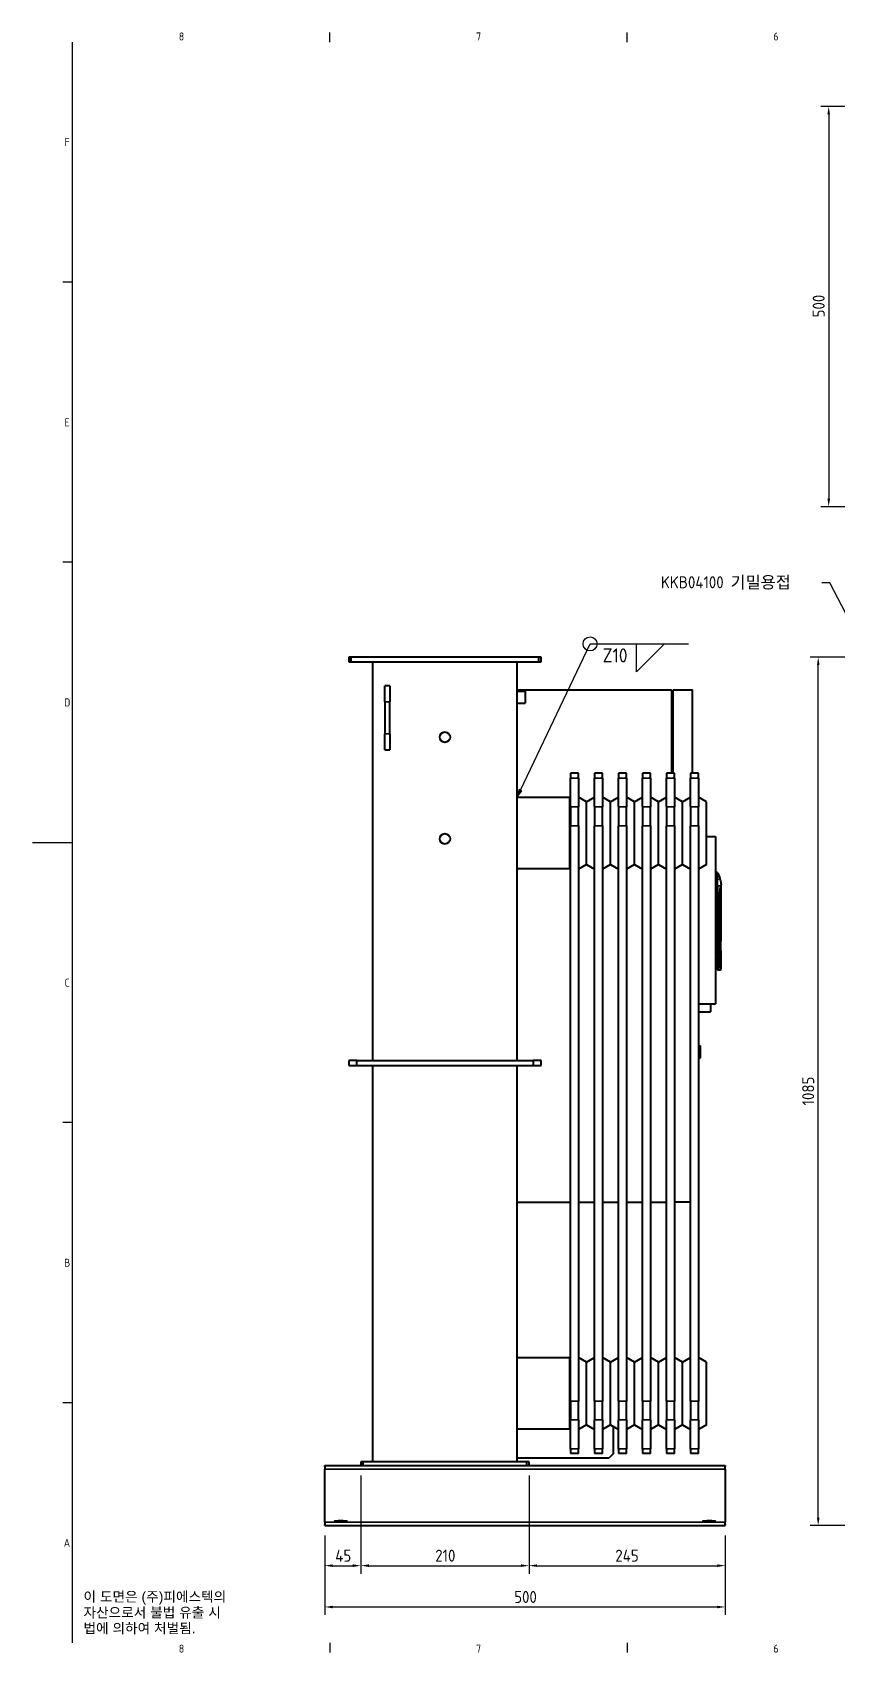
# Model space of a CAD drawing. Header units: millimetres. Extents: x 0 to 2970, y 0 to 2100.
# Drawn here: x 0 to 1007, y 38 to 2062 of the extents above; entities that cross this region are included whole.
import ezdxf

# ---------------------------------------------------------------- set-up
doc = ezdxf.new("R2010")
doc.units = ezdxf.units.MM
doc.header["$LTSCALE"] = 5
doc.layers.get('0').update_dxf_attribs({"color": 3, "lineweight": 25})
for name, color, linetype, lineweight in [('가시적인 것(ISO)', 3, 'Continuous', 40), ('가시적인 좁은 것(ISO)', 3, 'Continuous', 35), ('경계(ISO)', 7, 'Continuous', 25), ('기호(ISO)', 5, 'Continuous', 25), ('치수(ISO)', 2, 'Continuous', 25)]:
    doc.layers.add(name, color=color, linetype=linetype, lineweight=lineweight)
doc.styles.add('문자 텍스트_PSTEK_POSCO', font='isocp.shx')
doc.styles.add('치수 텍스트_PSTEK_POSCO', font='isocp.shx')
doc.styles.add('표면거칠기 텍스트_PSTEK_POSCO', font='isocp.shx')
doc.dimstyles.new('치수_PSTEK_POSCO', dxfattribs={"dimscale": 5, "dimtxt": 3, "dimasz": 2, "dimexe": 2, "dimexo": 2.5, "dimgap": 1, "dimtad": 1, "dimrnd": 1e-08, "dimdsep": 46, "dimtxsty": '치수 텍스트_PSTEK_POSCO', "dimcen": 0.09, "dimdle": 10, "dimclrd": 7, "dimclre": 7, "dimclrt": 2, "dimadec": 1, "dimazin": 2, "dimtfac": 1, "dimtmove": 0, "dimatfit": 3, "dimfxl": 0, "dimtolj": 1, "dimlwd": -1, "dimlwe": -1, "dimarcsym": 0})
doc.dimstyles.new('치수_PSTEK_POSCO$7', dxfattribs={"dimscale": 5, "dimtxt": 3, "dimasz": 2, "dimexe": 2, "dimexo": 2.5, "dimgap": 1, "dimtad": 1, "dimrnd": 1e-08, "dimdsep": 46, "dimtxsty": '치수 텍스트_PSTEK_POSCO', "dimcen": 0.09, "dimdle": 10, "dimclrd": 7, "dimclre": 7, "dimclrt": 2, "dimadec": 1, "dimazin": 2, "dimtfac": 1, "dimtmove": 0, "dimatfit": 3, "dimfxl": 0, "dimtolj": 1, "dimlwd": -1, "dimlwe": -1, "dimarcsym": 0})

# ---------------------------------------------------------------- blocks, each defined once
blk = doc.blocks.new('경계 Default Border')
at = {"layer": '경계(ISO)'}
for p, q in [((74.25, 410), (74.25, 412.4)), ((148.5, 410), (148.5, 412.4)), ((10, 350), (7.6, 350)), ((10, 280), (7.6, 280)), ((10, 140), (7.6, 140)), ((10, 70), (7.6, 70)), ((74.25, 10), (74.25, 7.6)), ((148.5, 10), (148.5, 7.6))]:
    blk.add_line(p, q, dxfattribs=at)
at = {"layer": '경계(ISO)', "flags": 128}
for points in [[(10, 10), (10, 410)], [(0, 210), (10, 210)]]:
    blk.add_lwpolyline(points, dxfattribs=at)
at = {"layer": '경계(ISO)', "color": 2, "char_height": 2, "attachment_point": 7, "style": '문자 텍스트_PSTEK_POSCO'}
for s, insert in [('8', (36.55, 410.38)), ('7', (110.8, 410.4)), ('6', (185.05, 410.38)), ('F', (8.03, 384)), ('E', (8.03, 313.98)), ('D', (7.92, 243.98)), ('C', (8.03, 173.98)), ('B', (7.92, 103.98)), ('A', (7.81, 34)), ('8', (36.55, 7.58)), ('7', (110.8, 7.6)), ('6', (185.05, 7.58))]:
    blk.add_mtext(s, dxfattribs=dict(at, insert=insert))
blk = doc.blocks.new('용접 기호 식별자2')
at = {"layer": '기호(ISO)', "color": 7}
for p, q in [((121.88, 223.07), (139.26, 259.61)), ((139.26, 259.61), (163.89, 259.61)), ((121.52, 223.24), (121.02, 221.26)), ((121.88, 223.07), (121.02, 221.26)), ((121.02, 221.26), (122.24, 222.9)), ((122.24, 222.9), (121.52, 223.24))]:
    blk.add_line(p, q, dxfattribs=at)
at = {"layer": '기호(ISO)'}
for p, q in [((150.89, 259.61), (157.89, 259.61)), ((157.89, 259.61), (150.89, 252.61)), ((150.89, 252.61), (150.89, 259.61))]:
    blk.add_line(p, q, dxfattribs=at)
at = {"layer": '기호(ISO)', "color": 7, "flags": 128}
blk.add_lwpolyline([(121.52, 223.24), (121.02, 221.26)], dxfattribs=at)
at = {"layer": '기호(ISO)'}
blk.add_circle((139.26, 259.61), 1.75, dxfattribs=at)
at = {"layer": '기호(ISO)', "color": 7}
blk.add_solid([(121.52, 223.24), (121.02, 221.26), (122.24, 222.9), (121.52, 223.24)], dxfattribs=at)
at = {"layer": '기호(ISO)', "color": 7, "insert": (142.4, 254.99), "char_height": 3.5, "attachment_point": 7, "style": '표면거칠기 텍스트_PSTEK_POSCO'}
blk.add_mtext('Z10', dxfattribs=at)
blk = doc.blocks.new('*D24')
at = {"layer": 'Defpoints', "color": 0}
for p in [(1153.8, 1969.5), (994.3, 1469.5), (1153.8, 1469.5)]:
    blk.add_point(p, dxfattribs=at)
at = {"layer": '치수(ISO)', "color": 7}
for p, q in [((1141.3, 1969.5), (984.3, 1969.5)), ((994.3, 1959.5), (994.3, 1479.5)), ((1141.3, 1469.5), (984.3, 1469.5))]:
    blk.add_line(p, q, dxfattribs=at)
for points in [[(992.7, 1959.5), (996, 1959.5), (994.3, 1969.5)], [(992.7, 1479.5), (996, 1479.5), (994.3, 1469.5)]]:
    blk.add_solid(points, dxfattribs=at)
at = {"layer": '치수(ISO)', "color": 2, "insert": (981.8, 1706), "char_height": 15, "attachment_point": 4, "rotation": 90, "style": '치수 텍스트_PSTEK_POSCO'}
blk.add_mtext('\\A1;500', dxfattribs=at)
blk = doc.blocks.new('*D29')
at = {"layer": 'Defpoints', "color": 0}
for p in [(981.2, 1281.5), (1153.8, 1281.5), (1153.8, 196.5)]:
    blk.add_point(p, dxfattribs=at)
at = {"layer": '치수(ISO)', "color": 7}
for p, q in [((1141.3, 1281.5), (971.2, 1281.5)), ((981.2, 206.5), (981.2, 1271.5)), ((1141.3, 196.5), (971.2, 196.5))]:
    blk.add_line(p, q, dxfattribs=at)
for points in [[(979.6, 1271.5), (982.9, 1271.5), (981.2, 1281.5)], [(979.6, 206.5), (982.9, 206.5), (981.2, 196.5)]]:
    blk.add_solid(points, dxfattribs=at)
at = {"layer": '치수(ISO)', "color": 2, "insert": (968.7, 721.5), "char_height": 15, "attachment_point": 4, "rotation": 90, "style": '치수 텍스트_PSTEK_POSCO'}
blk.add_mtext('\\A1;1085', dxfattribs=at)
blk = doc.blocks.new('*D30')
at = {"layer": 'Defpoints', "color": 0}
for p in [(410.1, 271.5), (365.1, 196.5), (410.1, 146.5)]:
    blk.add_point(p, dxfattribs=at)
at = {"layer": '치수(ISO)', "color": 7}
for p, q in [((410.1, 259), (410.1, 136.5)), ((365.1, 184), (365.1, 136.5)), ((375.1, 146.5), (400.1, 146.5))]:
    blk.add_line(p, q, dxfattribs=at)
for points in [[(375.1, 148.2), (375.1, 144.9), (365.1, 146.5)], [(400.1, 148.2), (400.1, 144.9), (410.1, 146.5)]]:
    blk.add_solid(points, dxfattribs=at)
at = {"layer": '치수(ISO)', "color": 2, "insert": (378.2, 159), "char_height": 15, "attachment_point": 4, "style": '치수 텍스트_PSTEK_POSCO'}
blk.add_mtext('\\A1;45', dxfattribs=at)
blk = doc.blocks.new('*D31')
at = {"layer": 'Defpoints', "color": 0}
for p in [(410.1, 271.5), (620.1, 271.5), (620.1, 146.5)]:
    blk.add_point(p, dxfattribs=at)
at = {"layer": '치수(ISO)', "color": 7}
for p, q in [((410.1, 259), (410.1, 136.5)), ((620.1, 259), (620.1, 136.5)), ((420.1, 146.5), (610.1, 146.5))]:
    blk.add_line(p, q, dxfattribs=at)
for points in [[(420.1, 148.2), (420.1, 144.9), (410.1, 146.5)], [(610.1, 148.2), (610.1, 144.9), (620.1, 146.5)]]:
    blk.add_solid(points, dxfattribs=at)
at = {"layer": '치수(ISO)', "color": 2, "insert": (503, 159), "char_height": 15, "attachment_point": 4, "style": '치수 텍스트_PSTEK_POSCO'}
blk.add_mtext('\\A1;210', dxfattribs=at)
blk = doc.blocks.new('*D32')
at = {"layer": 'Defpoints', "color": 0}
for p in [(620.1, 271.5), (865.1, 196.5), (865.1, 146.5)]:
    blk.add_point(p, dxfattribs=at)
at = {"layer": '치수(ISO)', "color": 7}
for p, q in [((620.1, 259), (620.1, 136.5)), ((865.1, 184), (865.1, 136.5)), ((630.1, 146.5), (855.1, 146.5))]:
    blk.add_line(p, q, dxfattribs=at)
for points in [[(630.1, 148.2), (630.1, 144.9), (620.1, 146.5)], [(855.1, 148.2), (855.1, 144.9), (865.1, 146.5)]]:
    blk.add_solid(points, dxfattribs=at)
at = {"layer": '치수(ISO)', "color": 2, "insert": (727.9, 159), "char_height": 15, "attachment_point": 4, "style": '치수 텍스트_PSTEK_POSCO'}
blk.add_mtext('\\A1;245', dxfattribs=at)
blk = doc.blocks.new('*D33')
at = {"layer": 'Defpoints', "color": 0}
for p in [(365.1, 196.5), (865.1, 196.5), (865.1, 94.9)]:
    blk.add_point(p, dxfattribs=at)
at = {"layer": '치수(ISO)', "color": 7}
for p, q in [((365.1, 184), (365.1, 84.9)), ((865.1, 184), (865.1, 84.9)), ((375.1, 94.9), (855.1, 94.9))]:
    blk.add_line(p, q, dxfattribs=at)
for points in [[(375.1, 96.5), (375.1, 93.2), (365.1, 94.9)], [(855.1, 96.5), (855.1, 93.2), (865.1, 94.9)]]:
    blk.add_solid(points, dxfattribs=at)
at = {"layer": '치수(ISO)', "color": 2, "insert": (601.6, 107.4), "char_height": 15, "attachment_point": 4, "style": '치수 텍스트_PSTEK_POSCO'}
blk.add_mtext('\\A1;500', dxfattribs=at)

msp = doc.modelspace()

# ---------------------------------------------------------------- linework, layer by layer
at = {"layer": '가시적인 것(ISO)'}
for p, q in [((398.106, 1281.523), (395.106, 1281.523)), ((395.106, 1281.523), (395.106, 1275.523)), ((395.106, 1275.523), (398.106, 1275.523)), ((398.106, 1275.523), (398.106, 1281.523)), ((632.106, 1281.523), (398.106, 1281.523)), ((398.106, 1275.523), (632.106, 1275.523)), ((425.106, 777.523), (425.106, 1275.523)), ((605.106, 777.523), (605.106, 1275.523)), ((632.106, 1281.523), (632.106, 1275.523)), ((635.106, 1281.523), (632.106, 1281.523)), ((632.106, 1275.523), (635.106, 1275.523)), ((635.106, 1275.523), (635.106, 1281.523)), ((440.106, 1225.523), (440.106, 1245.523)), ((446.106, 1245.523), (440.106, 1245.523)), ((446.106, 1245.523), (446.106, 1225.523)), ((605.106, 1240.523), (798.106, 1240.523)), ((605.106, 1239.023), (615.106, 1239.023)), ((615.106, 1239.023), (615.106, 1224.023)), ((798.106, 1240.523), (798.106, 1136.523)), ((800.106, 1136.523), (800.106, 1240.523)), ((800.106, 1240.523), (824.106, 1240.523)), ((824.106, 1136.523), (824.106, 1240.523)), ((440.106, 1225.523), (440.106, 1185.523)), ((446.106, 1185.523), (446.106, 1225.523)), ((605.106, 1224.023), (615.106, 1224.023)), ((798.106, 1210.523), (800.106, 1210.523)), ((440.106, 1165.523), (440.106, 1185.523)), ((446.106, 1185.523), (446.106, 1165.523)), ((440.106, 1165.523), (446.106, 1165.523)), ((671.906, 1136.523), (671.906, 1130.493)), ((681.906, 1136.523), (671.906, 1136.523)), ((681.906, 1130.493), (681.906, 1136.523)), ((701.906, 1136.523), (701.906, 1130.493)), ((711.906, 1136.523), (701.906, 1136.523)), ((711.906, 1130.493), (711.906, 1136.523)), ((731.906, 1136.523), (731.906, 1130.493)), ((741.906, 1136.523), (731.906, 1136.523)), ((741.906, 1130.493), (741.906, 1136.523)), ((761.906, 1136.523), (761.906, 1130.493)), ((771.906, 1136.523), (761.906, 1136.523)), ((771.906, 1130.493), (771.906, 1136.523)), ((791.906, 1136.523), (791.906, 1130.493)), ((801.906, 1136.523), (791.906, 1136.523)), ((801.906, 1130.493), (801.906, 1136.523)), ((821.906, 1136.523), (821.906, 1130.493)), ((831.906, 1136.523), (821.906, 1136.523)), ((831.906, 1130.493), (831.906, 1136.523)), ((671.906, 1094.333), (671.906, 1130.493)), ((681.906, 1130.493), (681.906, 1094.333)), ((701.906, 1094.333), (701.906, 1130.493)), ((711.906, 1130.493), (711.906, 1094.333)), ((731.906, 1094.333), (731.906, 1130.493)), ((741.906, 1130.493), (741.906, 1094.333)), ((761.906, 1094.333), (761.906, 1130.493)), ((771.906, 1130.493), (771.906, 1094.333)), ((791.906, 1094.333), (791.906, 1130.493)), ((801.906, 1130.493), (801.906, 1094.333)), ((821.906, 1094.333), (821.906, 1130.493)), ((831.906, 1130.493), (831.906, 1094.333)), ((671.127, 1106.073), (605.106, 1106.073)), ((671.127, 1106.073), (671.906, 1106.523)), ((671.127, 1016.973), (671.127, 1106.073)), ((671.906, 1094.333), (671.906, 1070.84)), ((691.906, 1100.75), (681.906, 1106.523)), ((681.906, 1070.84), (681.906, 1094.333)), ((691.906, 1100.75), (701.906, 1106.523)), ((691.906, 1022.297), (691.906, 1100.75)), ((701.906, 1094.333), (701.906, 1070.84)), ((721.906, 1100.75), (711.906, 1106.523)), ((711.906, 1070.84), (711.906, 1094.333)), ((721.906, 1100.75), (731.906, 1106.523)), ((721.906, 1022.297), (721.906, 1100.75)), ((731.906, 1094.333), (731.906, 1070.84)), ((751.906, 1100.75), (741.906, 1106.523)), ((741.906, 1070.84), (741.906, 1094.333)), ((751.906, 1100.75), (761.906, 1106.523)), ((751.906, 1022.297), (751.906, 1100.75)), ((761.906, 1094.333), (761.906, 1070.84)), ((781.906, 1100.75), (771.906, 1106.523)), ((771.906, 1070.84), (771.906, 1094.333)), ((781.906, 1100.75), (791.906, 1106.523)), ((781.906, 1022.297), (781.906, 1100.75)), ((791.906, 1094.333), (791.906, 1070.84)), ((811.906, 1100.75), (801.906, 1106.523)), ((801.906, 1070.84), (801.906, 1094.333)), ((811.906, 1100.75), (821.906, 1106.523)), ((811.906, 1022.297), (811.906, 1100.75)), ((821.906, 1094.333), (821.906, 1070.84)), ((841.906, 1100.75), (831.906, 1106.523)), ((831.906, 1070.84), (831.906, 1094.333)), ((841.906, 1022.297), (841.906, 1100.75)), ((671.906, 352.206), (671.906, 1070.84)), ((681.906, 1070.84), (681.906, 352.206)), ((701.906, 352.206), (701.906, 1070.84)), ((711.906, 1070.84), (711.906, 352.206)), ((731.906, 352.206), (731.906, 1070.84)), ((741.906, 1070.84), (741.906, 352.206)), ((761.906, 352.206), (761.906, 1070.84)), ((771.906, 1070.84), (771.906, 352.206)), ((791.906, 352.206), (791.906, 1070.84)), ((801.906, 1070.84), (801.906, 352.206)), ((821.906, 352.206), (821.906, 1070.84)), ((831.906, 1070.84), (831.906, 352.206)), ((841.906, 1057.523), (853.106, 1057.523)), ((853.106, 1057.523), (853.106, 848.523)), ((671.127, 1016.973), (605.106, 1016.973)), ((671.127, 1016.973), (671.906, 1016.523)), ((691.906, 1022.297), (681.906, 1016.523)), ((691.906, 1022.297), (701.906, 1016.523)), ((721.906, 1022.297), (711.906, 1016.523)), ((721.906, 1022.297), (731.906, 1016.523)), ((751.906, 1022.297), (741.906, 1016.523)), ((751.906, 1022.297), (761.906, 1016.523)), ((781.906, 1022.297), (771.906, 1016.523)), ((781.906, 1022.297), (791.906, 1016.523)), ((811.906, 1022.297), (801.906, 1016.523)), ((811.906, 1022.297), (821.906, 1016.523)), ((841.906, 1022.297), (831.906, 1016.523)), ((855.375, 1012.674), (853.106, 1012.674)), ((855.375, 995.888), (855.375, 908.534)), ((859.573, 996.095), (859.573, 926.559)), ((858.328, 908.526), (858.328, 988.523)), ((859.573, 914.488), (859.573, 891.94)), ((859.814, 914.373), (859.814, 926.673)), ((854.875, 893.821), (853.106, 893.821)), ((855.375, 897.391), (855.375, 891.923)), ((856.375, 890.923), (859.253, 890.923)), ((831.906, 848.523), (853.106, 848.523)), ((831.906, 838.523), (846.606, 838.523)), ((846.606, 848.523), (846.606, 838.523)), ((831.906, 796.023), (834.106, 796.023)), ((834.106, 781.023), (834.106, 796.023)), ((405.106, 777.523), (395.106, 777.523)), ((395.106, 777.523), (395.106, 771.523)), ((395.106, 771.523), (405.106, 771.523)), ((405.106, 771.523), (405.106, 777.523)), ((405.106, 777.523), (625.106, 777.523)), ((405.106, 771.523), (625.106, 771.523)), ((425.106, 276.023), (425.106, 771.523)), ((605.106, 276.023), (605.106, 771.523)), ((635.106, 777.523), (625.106, 777.523)), ((625.106, 777.523), (625.106, 771.523)), ((625.106, 771.523), (635.106, 771.523)), ((635.106, 771.523), (635.106, 777.523)), ((831.906, 781.023), (834.106, 781.023)), ((605.106, 600.523), (671.906, 600.523)), ((681.906, 600.523), (701.906, 600.523)), ((711.906, 600.523), (731.906, 600.523)), ((741.906, 600.523), (761.906, 600.523)), ((771.906, 600.523), (791.906, 600.523)), ((821.906, 600.523), (801.906, 600.523)), ((671.127, 406.073), (605.106, 406.073)), ((671.127, 406.073), (671.906, 406.523)), ((671.127, 316.973), (671.127, 406.073)), ((691.906, 400.75), (681.906, 406.523)), ((691.906, 400.75), (701.906, 406.523)), ((721.906, 400.75), (711.906, 406.523)), ((721.906, 400.75), (731.906, 406.523)), ((751.906, 400.75), (741.906, 406.523)), ((751.906, 400.75), (761.906, 406.523)), ((781.906, 400.75), (771.906, 406.523)), ((781.906, 400.75), (791.906, 406.523)), ((811.906, 400.75), (801.906, 406.523)), ((811.906, 400.75), (821.906, 406.523)), ((841.906, 400.75), (831.906, 406.523)), ((691.906, 322.297), (691.906, 400.75)), ((721.906, 322.297), (721.906, 400.75)), ((751.906, 322.297), (751.906, 400.75)), ((781.906, 322.297), (781.906, 400.75)), ((811.906, 322.297), (811.906, 400.75)), ((841.906, 322.297), (841.906, 400.75)), ((671.906, 352.206), (671.906, 328.714)), ((681.906, 328.714), (681.906, 352.206)), ((701.906, 352.206), (701.906, 328.714)), ((711.906, 328.714), (711.906, 352.206)), ((731.906, 352.206), (731.906, 328.714)), ((741.906, 328.714), (741.906, 352.206)), ((761.906, 352.206), (761.906, 328.714)), ((771.906, 328.714), (771.906, 352.206)), ((791.906, 352.206), (791.906, 328.714)), ((801.906, 328.714), (801.906, 352.206)), ((821.906, 352.206), (821.906, 328.714)), ((831.906, 328.714), (831.906, 352.206)), ((671.906, 292.554), (671.906, 328.714)), ((681.906, 328.714), (681.906, 292.554)), ((701.906, 292.554), (701.906, 328.714)), ((711.906, 328.714), (711.906, 292.554)), ((731.906, 292.554), (731.906, 328.714)), ((741.906, 328.714), (741.906, 292.554)), ((761.906, 292.554), (761.906, 328.714)), ((771.906, 328.714), (771.906, 292.554)), ((791.906, 292.554), (791.906, 328.714)), ((801.906, 328.714), (801.906, 292.554)), ((821.906, 292.554), (821.906, 328.714)), ((831.906, 328.714), (831.906, 292.554)), ((671.127, 316.973), (605.106, 316.973)), ((671.127, 316.973), (671.906, 316.523)), ((691.906, 322.297), (681.906, 316.523)), ((691.906, 322.297), (701.906, 316.523)), ((721.906, 322.297), (711.906, 316.523)), ((721.906, 322.297), (731.906, 316.523)), ((725.106, 320.449), (725.106, 286.023)), ((751.906, 322.297), (741.906, 316.523)), ((751.906, 322.297), (761.906, 316.523)), ((781.906, 322.297), (771.906, 316.523)), ((781.906, 322.297), (791.906, 316.523)), ((811.906, 322.297), (801.906, 316.523)), ((811.906, 322.297), (821.906, 316.523)), ((841.906, 322.297), (831.906, 316.523)), ((671.906, 292.554), (671.906, 286.523)), ((681.906, 286.523), (671.906, 286.523)), ((681.906, 286.523), (681.906, 292.554)), ((701.906, 292.554), (701.906, 286.523)), ((711.906, 286.523), (701.906, 286.523)), ((711.906, 286.523), (711.906, 292.554)), ((725.106, 286.023), (720.106, 281.023)), ((731.906, 292.554), (731.906, 286.523)), ((741.906, 286.523), (731.906, 286.523)), ((741.906, 286.523), (741.906, 292.554)), ((761.906, 292.554), (761.906, 286.523)), ((771.906, 286.523), (761.906, 286.523)), ((771.906, 286.523), (771.906, 292.554)), ((791.906, 292.554), (791.906, 286.523)), ((801.906, 286.523), (791.906, 286.523)), ((801.906, 286.523), (801.906, 292.554)), ((821.906, 292.554), (821.906, 286.523)), ((831.906, 286.523), (821.906, 286.523)), ((831.906, 286.523), (831.906, 292.554)), ((365.106, 270.233), (365.106, 271.523)), ((365.106, 271.523), (865.106, 271.523)), ((365.106, 270.233), (365.106, 267.244)), ((365.106, 264.901), (365.106, 267.244)), ((365.106, 258.924), (365.106, 264.901)), ((413.106, 276.023), (410.106, 276.023)), ((410.106, 276.023), (410.106, 271.523)), ((413.106, 271.523), (413.106, 276.023)), ((617.106, 276.023), (413.106, 276.023)), ((605.106, 281.023), (720.106, 281.023)), ((620.106, 276.023), (617.106, 276.023)), ((617.106, 276.023), (617.106, 271.523)), ((620.106, 271.523), (620.106, 276.023)), ((865.106, 271.523), (865.106, 270.233)), ((865.106, 267.244), (865.106, 270.233)), ((865.106, 267.244), (865.106, 264.901)), ((865.106, 264.901), (865.106, 258.924)), ((365.106, 209.123), (365.106, 258.924)), ((865.106, 258.924), (865.106, 209.123)), ((365.106, 203.146), (365.106, 209.123)), ((365.106, 200.802), (365.106, 203.146)), ((865.106, 209.123), (865.106, 203.146)), ((865.106, 203.146), (865.106, 200.802)), ((365.106, 200.802), (365.106, 197.814)), ((365.106, 196.523), (365.106, 197.814)), ((365.106, 196.523), (865.106, 196.523)), ((865.106, 197.814), (865.106, 200.802)), ((865.106, 197.814), (865.106, 196.523))]:
    msp.add_line(p, q, dxfattribs=at)
for centre in [(515.106, 1181.523), (515.106, 1054.523)]:
    msp.add_circle(centre, 6.5, dxfattribs=at)
for centre, radius, start, end in [((824.344, 993.999), 36.218, 17.171583, 31.039764), ((830.456, 995.888), 29.82, 4.33736, 17.171583), ((859.314, 926.673), 0.5, 0, 58.841471), ((859.314, 914.373), 0.5, 301.158472, 0), ((835.413, 908.643), 22.915, 330.430333, 359.708504), ((856.375, 891.923), 1, 180, 270)]:
    msp.add_arc(centre, radius, start, end, dxfattribs=at)
for centre in [(385.106, 202.137), (845.106, 202.137)]:
    msp.add_ellipse(centre, major_axis=(8, 0), ratio=0.08748866, dxfattribs=at)
for points, knots in [([(855.375, 1003.588), (855.375, 1004.673), (855.375, 1005.712), (855.375, 1007.653), (855.375, 1008.551), (855.375, 1009.749), (855.375, 1010.123), (855.375, 1010.985), (855.375, 1011.434), (855.375, 1011.992), (855.375, 1012.158), (855.376, 1012.448), (855.375, 1012.572), (855.375, 1012.674)], [-1.4373876, -1.4373876, -1.4373876, -1.4373876, -1.07799796, -1.07799796, -0.71829101, -0.71829101, -0.53864198, -0.53864198, -0.26919777, -0.26919777, -0.13451784, -0.13451784, -0.000001, -0.000001, -0.000001, -0.000001]), ([(855.375, 995.888), (855.375, 997.211), (855.375, 998.535), (855.375, 1000.476), (855.375, 1001.116), (855.375, 1002.372), (855.375, 1002.988), (855.375, 1003.588)], [-0.794182825, -0.794182825, -0.794182825, -0.794182825, -0.397060479, -0.397060479, -0.1985164, -0.1985164, -0.000001, -0.000001, -0.000001, -0.000001]), ([(859.481, 995.799), (859.25, 995.051), (859.006, 994.156), (858.614, 992.228), (858.459, 991.173), (858.347, 989.578), (858.328, 989.05), (858.328, 988.523)], [0, 0, 0, 0, 0.339020839, 0.339020839, 0.666932509, 0.666932509, 0.824905121, 0.824905121, 0.824905121, 0.824905121]), ([(860.179, 998.036), (860.082, 997.726), (859.934, 997.255), (859.666, 996.397), (859.577, 996.109), (859.481, 995.799)], [0, 0, 0, 0, 0.315697856, 0.315697856, 0.455117876, 0.455117876, 0.455117876, 0.455117876]), ([(859.573, 914.488), (859.494, 914.819), (859.395, 915.259), (859.188, 916.347), (859.065, 917.104), (858.891, 918.765), (858.842, 919.671), (858.842, 920.523), (858.842, 921.375), (858.891, 922.281), (859.065, 923.943), (859.188, 924.699), (859.395, 925.788), (859.494, 926.228), (859.573, 926.559)], [-0.72151837, -0.72151837, -0.72151837, -0.72151837, -0.5112141, -0.5112141, -0.25560705, -0.25560705, 0, 0, 0, 0.25560705, 0.25560705, 0.5112141, 0.5112141, 0.72151837, 0.72151837, 0.72151837, 0.72151837]), ([(854.875, 897.076), (854.927, 897.079), (854.981, 897.09), (855.062, 897.117), (855.089, 897.127), (855.152, 897.157), (855.188, 897.179), (855.268, 897.237), (855.308, 897.278), (855.362, 897.364), (855.375, 897.405), (855.375, 897.444)], [-0.0707812005, -0.0707812005, -0.0707812005, -0.0707812005, -0.0554619635, -0.0554619635, -0.0476429769, -0.0476429769, -0.0354768856, -0.0354768856, -0.0172173939, -0.0172173939, -0.0000010422, -0.0000010422, -0.0000010422, -0.0000010422]), ([(854.875, 893.821), (854.94, 893.821), (855.005, 893.833), (855.065, 893.858), (855.126, 893.883), (855.182, 893.92), (855.229, 893.967), (855.275, 894.013), (855.312, 894.069), (855.337, 894.13), (855.363, 894.19), (855.375, 894.255), (855.375, 894.321)], [0, 0, 0, 0, 0.25, 0.25, 0.25, 0.5, 0.5, 0.5, 0.75, 0.75, 0.75, 1, 1, 1, 1]), ([(855.375, 897.444), (855.375, 898.144), (855.375, 898.923), (855.375, 900.612), (855.375, 901.517), (855.375, 903.421), (855.375, 904.414), (855.375, 905.942), (855.375, 906.457), (855.375, 907.492), (855.375, 908.013), (855.375, 908.534)], [-1.25220925, -1.25220925, -1.25220925, -1.25220925, -0.93896824, -0.93896824, -0.62576145, -0.62576145, -0.3126285, -0.3126285, -0.1562493, -0.1562493, -0.000001, -0.000001, -0.000001, -0.000001]), ([(855.375, 897.391), (855.375, 897.341), (855.375, 897.29), (855.375, 897.239), (855.375, 897.117), (855.375, 896.993), (855.375, 896.869), (855.375, 896.814), (855.375, 896.758), (855.375, 896.702), (855.375, 896.57), (855.375, 896.437), (855.375, 896.306), (855.375, 896.258), (855.375, 896.21), (855.375, 896.163), (855.375, 896.025), (855.375, 895.888), (855.375, 895.757), (855.375, 895.719), (855.375, 895.682), (855.375, 895.645), (855.375, 895.51), (855.375, 895.38), (855.375, 895.26), (855.375, 895.234), (855.375, 895.209), (855.375, 895.183), (855.375, 895.062), (855.375, 894.951), (855.375, 894.853), (855.375, 894.838), (855.375, 894.823), (855.375, 894.808), (855.375, 894.71), (855.375, 894.628), (855.375, 894.554), (855.375, 894.546), (855.375, 894.538), (855.375, 894.531), (855.375, 894.455), (855.375, 894.388), (855.375, 894.331), (855.375, 894.327), (855.375, 894.324), (855.375, 894.321)], [0.08900317, 0.08900317, 0.08900317, 0.08900317, 0.125, 0.125, 0.125, 0.211297535, 0.211297535, 0.211297535, 0.25, 0.25, 0.25, 0.341709248, 0.341709248, 0.341709248, 0.375, 0.375, 0.375, 0.472180674, 0.472180674, 0.472180674, 0.5, 0.5, 0.5, 0.602652347, 0.602652347, 0.602652347, 0.625, 0.625, 0.625, 0.7329148, 0.7329148, 0.7329148, 0.75, 0.75, 0.75, 0.863081637, 0.863081637, 0.863081637, 0.875, 0.875, 0.875, 0.993129725, 0.993129725, 0.993129725, 1, 1, 1, 1]), ([(859.573, 891.039), (859.56, 891.029), (859.547, 891.019), (859.494, 890.983), (859.449, 890.961), (859.354, 890.931), (859.303, 890.923), (859.253, 890.923)], [0, 0, 0, 0, 0.0048360177, 0.0048360177, 0.0194851257, 0.0194851257, 0.0346161755, 0.0346161755, 0.0346161755, 0.0346161755]), ([(859.573, 891.039), (859.573, 891.04), (859.573, 891.04), (859.573, 891.046), (859.573, 891.057), (859.573, 891.071), (859.573, 891.09), (859.573, 891.113), (859.573, 891.14), (859.573, 891.17), (859.573, 891.203), (859.573, 891.239), (859.573, 891.278), (859.573, 891.319), (859.573, 891.361), (859.573, 891.405), (859.573, 891.449), (859.573, 891.493), (859.573, 891.537), (859.573, 891.58), (859.573, 891.622), (859.573, 891.663), (859.573, 891.702), (859.573, 891.74), (859.573, 891.778), (859.573, 891.815), (859.573, 891.852), (859.573, 891.894), (859.573, 891.925), (859.573, 891.94)], [0.501758297, 0.501758297, 0.501758297, 0.501758297, 0.518518519, 0.537037037, 0.555555556, 0.574074074, 0.592592593, 0.611111111, 0.62962963, 0.648148148, 0.666666667, 0.685185185, 0.703703704, 0.722222222, 0.740740741, 0.759259259, 0.777777778, 0.796296296, 0.814814815, 0.833333333, 0.851851852, 0.87037037, 0.888888889, 0.907407407, 0.925925926, 0.944444444, 0.962962963, 0.981481481, 1, 1, 1, 1])]:
    msp.add_open_spline(points, degree=3, knots=knots, dxfattribs=at)
for points in [[(860.191, 998.143), (860.194, 998.108), (860.19, 998.071), (860.179, 998.036)], [(859.253, 890.923), (859.253, 890.923), (859.253, 890.923), (859.253, 890.923)]]:
    msp.add_open_spline(points, degree=3, dxfattribs=at)
at = {"layer": '가시적인 좁은 것(ISO)'}
for p, q in [((440.106, 1225.523), (446.106, 1225.523)), ((446.106, 1185.523), (440.106, 1185.523)), ((671.906, 1130.493), (681.906, 1130.493)), ((701.906, 1130.493), (711.906, 1130.493)), ((731.906, 1130.493), (741.906, 1130.493)), ((761.906, 1130.493), (771.906, 1130.493)), ((791.906, 1130.493), (801.906, 1130.493)), ((821.906, 1130.493), (831.906, 1130.493)), ((671.906, 1094.333), (681.906, 1094.333)), ((701.906, 1094.333), (711.906, 1094.333)), ((731.906, 1094.333), (741.906, 1094.333)), ((761.906, 1094.333), (771.906, 1094.333)), ((791.906, 1094.333), (801.906, 1094.333)), ((821.906, 1094.333), (831.906, 1094.333)), ((671.906, 1070.84), (681.906, 1070.84)), ((701.906, 1070.84), (711.906, 1070.84)), ((731.906, 1070.84), (741.906, 1070.84)), ((761.906, 1070.84), (771.906, 1070.84)), ((791.906, 1070.84), (801.906, 1070.84)), ((821.906, 1070.84), (831.906, 1070.84)), ((855.375, 1003.588), (853.106, 1003.588)), ((855.375, 995.888), (853.106, 995.888)), ((855.375, 1003.588), (858.947, 1004.692)), ((855.375, 995.888), (859.483, 995.888)), ((858.302, 908.526), (858.302, 988.523)), ((858.328, 988.523), (858.302, 988.523)), ((859.314, 915.686), (859.314, 925.361)), ((855.375, 908.534), (853.106, 908.534)), ((856.375, 899.387), (856.375, 890.923)), ((857.67, 900.173), (856.705, 900.173)), ((857.67, 903.19), (857.67, 900.173)), ((857.67, 900.173), (858.138, 900.173)), ((858.138, 905.698), (858.138, 900.173)), ((858.328, 908.526), (858.302, 908.526)), ((671.906, 352.206), (681.906, 352.206)), ((701.906, 352.206), (711.906, 352.206)), ((731.906, 352.206), (741.906, 352.206)), ((761.906, 352.206), (771.906, 352.206)), ((791.906, 352.206), (801.906, 352.206)), ((821.906, 352.206), (831.906, 352.206)), ((671.906, 328.714), (681.906, 328.714)), ((701.906, 328.714), (711.906, 328.714)), ((731.906, 328.714), (741.906, 328.714)), ((761.906, 328.714), (771.906, 328.714)), ((791.906, 328.714), (801.906, 328.714)), ((821.906, 328.714), (831.906, 328.714)), ((671.906, 292.554), (681.906, 292.554)), ((701.906, 292.554), (711.906, 292.554)), ((731.906, 292.554), (741.906, 292.554)), ((761.906, 292.554), (771.906, 292.554)), ((791.906, 292.554), (801.906, 292.554)), ((821.906, 292.554), (831.906, 292.554)), ((365.106, 267.244), (865.106, 267.244)), ((365.106, 200.802), (865.106, 200.802))]:
    msp.add_line(p, q, dxfattribs=at)
msp.add_arc((835.413, 908.643), 22.89, 330.707219, 359.708176, dxfattribs=at)
for centre, major_axis, ratio, start_param, end_param in [((859.194, 995.888), (0.287, -0.089), 0.71711971, 6.28318517, 6.69012399), ((835.366, 908.597), (-25.09, 0.075), 0.00019874, 2.4939285, 2.72417358)]:
    msp.add_ellipse(centre, major_axis=major_axis, ratio=ratio, start_param=start_param, end_param=end_param, dxfattribs=at)
for points, knots in [([(858.302, 988.523), (858.302, 988.811), (858.308, 989.095), (858.318, 989.374), (858.329, 989.653), (858.344, 989.928), (858.365, 990.2), (858.385, 990.472), (858.41, 990.742), (858.439, 991), (858.467, 991.259), (858.499, 991.507), (858.534, 991.755), (858.57, 992.004), (858.609, 992.253), (858.655, 992.512), (858.7, 992.771), (858.752, 993.04), (858.809, 993.315), (858.867, 993.59), (858.93, 993.871), (859, 994.156), (859.07, 994.441), (859.145, 994.73), (859.226, 995.02), (859.307, 995.31), (859.393, 995.602), (859.483, 995.888)], [0, 0, 0, 0, 0.11111111, 0.11111111, 0.11111111, 0.22222222, 0.22222222, 0.22222222, 0.33333333, 0.33333333, 0.33333333, 0.44444444, 0.44444444, 0.44444444, 0.55555556, 0.55555556, 0.55555556, 0.66666667, 0.66666667, 0.66666667, 0.77777778, 0.77777778, 0.77777778, 0.88888889, 0.88888889, 0.88888889, 1, 1, 1, 1]), ([(859.483, 995.888), (859.59, 996.233), (859.688, 996.547), (859.775, 996.827), (859.79, 996.874), (859.804, 996.92), (859.818, 996.965), (859.888, 997.189), (859.951, 997.391), (860.009, 997.574), (860.032, 997.646), (860.054, 997.715), (860.075, 997.781), (860.118, 997.916), (860.157, 998.037), (860.191, 998.143)], [0.000000002, 0.000000002, 0.000000002, 0.000000002, 0.333333333, 0.333333333, 0.333333333, 0.389038849, 0.389038849, 0.389038849, 0.666666667, 0.666666667, 0.666666667, 0.776400558, 0.776400558, 0.776400558, 0.999996954, 0.999996954, 0.999996954, 0.999996954]), ([(854.875, 897.076), (854.875, 896.79), (854.875, 896.149), (854.875, 895.244), (854.875, 894.386), (854.875, 893.979), (854.875, 893.821)], [0, 0, 0, 0, 0.17605451, 0.41633901, 0.68343289, 1, 1, 1, 1]), ([(857.67, 900.173), (857.67, 899.621), (857.687, 899.064), (857.723, 898.511), (857.723, 898.503), (857.724, 898.495), (857.724, 898.487), (857.759, 897.943), (857.811, 897.404), (857.876, 896.879), (857.878, 896.862), (857.88, 896.847), (857.883, 896.831), (857.948, 896.314), (858.027, 895.812), (858.113, 895.338), (858.117, 895.316), (858.121, 895.294), (858.125, 895.272), (858.21, 894.807), (858.303, 894.369), (858.395, 893.966), (858.401, 893.941), (858.407, 893.916), (858.413, 893.891), (858.504, 893.498), (858.596, 893.141), (858.682, 892.82), (858.689, 892.794), (858.696, 892.769), (858.703, 892.744), (858.787, 892.434), (858.866, 892.161), (858.936, 891.926), (858.943, 891.903), (858.95, 891.88), (858.957, 891.858), (859.024, 891.634), (859.083, 891.448), (859.129, 891.302), (859.135, 891.285), (859.14, 891.269), (859.145, 891.253), (859.188, 891.12), (859.219, 891.026), (859.236, 890.973), (859.239, 890.966), (859.241, 890.96), (859.243, 890.954), (859.249, 890.934), (859.253, 890.923), (859.253, 890.923)], [0, 0, 0, 0, 0.058823529, 0.058823529, 0.058823529, 0.059708242, 0.059708242, 0.059708242, 0.117647059, 0.117647059, 0.117647059, 0.119413105, 0.119413105, 0.119413105, 0.176470588, 0.176470588, 0.176470588, 0.179117779, 0.179117779, 0.179117779, 0.235294118, 0.235294118, 0.235294118, 0.238831697, 0.238831697, 0.238831697, 0.294117647, 0.294117647, 0.294117647, 0.298547694, 0.298547694, 0.298547694, 0.352941176, 0.352941176, 0.352941176, 0.358250276, 0.358250276, 0.358250276, 0.411764706, 0.411764706, 0.411764706, 0.417958144, 0.417958144, 0.417958144, 0.470588235, 0.470588235, 0.470588235, 0.477670899, 0.477670899, 0.477670899, 0.503583893, 0.503583893, 0.503583893, 0.503583893]), ([(858.138, 900.173), (858.138, 899.669), (858.155, 899.17), (858.187, 898.672), (858.22, 898.174), (858.268, 897.678), (858.331, 897.194), (858.393, 896.71), (858.469, 896.238), (858.554, 895.789), (858.638, 895.341), (858.73, 894.916), (858.824, 894.523), (858.918, 894.13), (859.014, 893.769), (859.106, 893.444), (859.198, 893.119), (859.285, 892.829), (859.364, 892.578), (859.443, 892.327), (859.514, 892.114), (859.573, 891.94)], [0, 0, 0, 0, 0.14285714, 0.14285714, 0.14285714, 0.28571429, 0.28571429, 0.28571429, 0.42857143, 0.42857143, 0.42857143, 0.57142857, 0.57142857, 0.57142857, 0.71428571, 0.71428571, 0.71428571, 0.85714286, 0.85714286, 0.85714286, 1, 1, 1, 1])]:
    msp.add_open_spline(points, degree=3, knots=knots, dxfattribs=at)

# ---------------------------------------------------------------- block references
at = {"xscale": 5, "yscale": 5, "zscale": 5}
msp.add_blockref('경계 Default Border', (0, 0), dxfattribs=at)
at = {"layer": '기호(ISO)', "xscale": 5, "yscale": 5, "zscale": 5}
msp.add_blockref('용접 기호 식별자2', (0, 0), dxfattribs=at)

# ---------------------------------------------------------------- texts
at = {"layer": '기호(ISO)', "color": 2, "insert": (784.834, 1374.235), "char_height": 15, "width": 195.98333, "attachment_point": 4, "style": '치수 텍스트_PSTEK_POSCO'}
msp.add_mtext('{\\fISOCP|b0|i0;\\H15.0000;KKB04100 기밀용접}', dxfattribs=at)
at = {"layer": '기호(ISO)', "color": 2, "insert": (63.775, 87.38), "char_height": 12.5, "width": 196.53052, "attachment_point": 4, "line_spacing_factor": 0.944221, "style": '문자 텍스트_PSTEK_POSCO'}
msp.add_mtext('{\\fArial|b0|i0;\\H12.5000;이 도면은 (주)피에스텍의\\P자산으로서 불법 유출 시 \\P법에 의하여 처벌됨.}', dxfattribs=at)

# ---------------------------------------------------------------- dimensions: what is measured, and where the dimension line sits
at = {"layer": '치수(ISO)', "color": 7}
for base, p1, p2, angle, picture, middle in [((994.336, 1469.532), (1153.832, 1969.532), (1153.832, 1469.532), 90, '*D24', (994.336, 1719.532)), ((981.244, 1281.523), (1153.832, 196.523), (1153.832, 1281.523), 270, '*D29', (981.244, 739.023)), ((410.106, 146.523), (365.106, 196.523), (410.106, 271.523), 180, '*D30', (387.556, 146.523)), ((620.106, 146.523), (410.106, 271.523), (620.106, 271.523), 180, '*D31', (515.156, 146.523)), ((865.106, 146.523), (620.106, 271.523), (865.106, 196.523), 180, '*D32', (742.656, 146.523)), ((865.106, 94.871), (365.106, 196.523), (865.106, 196.523), 180, '*D33', (615.106, 94.871))]:
    dim = msp.add_linear_dim(base=base, p1=p1, p2=p2, angle=angle, dimstyle='치수_PSTEK_POSCO', override={"dimdec": 2, "dimtp": 0, "dimtm": 0, "dimtdec": 2, "dimtofl": 0, "dimatfit": 1}, dxfattribs=at)
    dim.commit()
    dim.dimension.update_dxf_attribs({"geometry": picture, "text_midpoint": middle, "dimtype": 160})

# ---------------------------------------------------------------- leaders
at = {"layer": '기호(ISO)', "color": 7, "annotation_type": 0, "has_hookline": 1, "hookline_direction": 1, "text_width": 179.037}
msp.add_leader([(1139.565, 1097.711), (995.818, 1374.235), (985.818, 1374.235)], dimstyle='치수_PSTEK_POSCO$7', override={"dimtad": 0}, dxfattribs=at)

doc.saveas('drawing.dxf')
